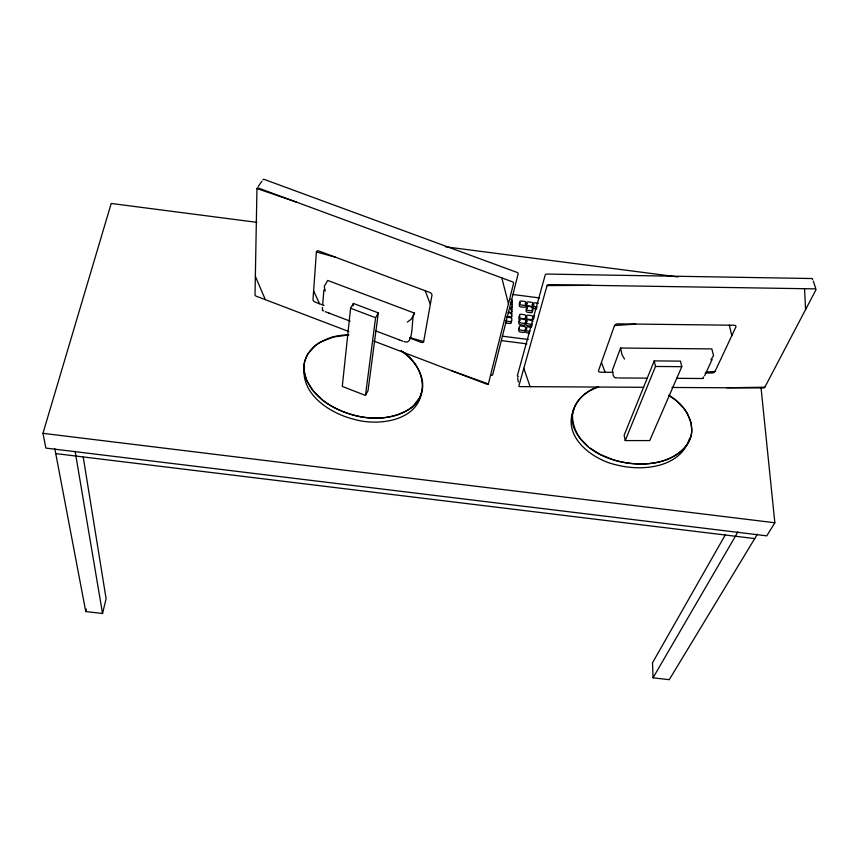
<?xml version="1.0" encoding="UTF-8"?>
<svg xmlns="http://www.w3.org/2000/svg" width="859" height="859" viewBox="0 0 859 859"><rect width="100%" height="100%" fill="white"/><g stroke="black" fill="none" stroke-linecap="round" stroke-linejoin="round"><path stroke-width="1.29" d="M525.171 329.631L525.139 331.467A1.621 1.138 13.6 0 1 523.518 332.412L520.307 332.003A1.621 1.138 13.4 0 1 518.739 330.651L518.772 328.814A1.611 1.138 13.4 0 1 519.255 328.063M525.279 322.479L525.257 324.305A1.611 1.127 13.5 0 1 523.646 325.239L520.447 324.831A1.611 1.127 13.3 0 1 518.89 323.489L518.922 321.674A1.611 1.127 13.3 0 1 519.953 320.74M373.751 341.034L486.989 384.252A1.288 0.795 25 0 0 488.374 383.93L513.575 283.266A1.417 0.956 25.6 0 0 512.49 281.838L258.226 188.003A1.396 0.891 35.9 0 0 256.959 188.54L255.016 294.895A1.267 0.741 33 0 0 256.132 296.151L348.861 331.542M511.373 320.729L511.33 322.544A1.611 1.127 12.9 0 1 509.709 323.489L506.509 323.081A1.611 1.127 12.8 0 1 505.393 322.597M511.492 316.144L511.449 317.948A1.6 1.127 12.9 0 1 511.33 318.356M409.818 338.049L420.942 342.279A2.641 1.632 27.8 0 0 423.68 341.549L431.97 295.185A2.76 1.782 28.4 0 0 429.736 292.425L319.011 251.043A2.738 1.729 32.6 0 0 316.391 251.966L312.998 299.544A2.62 1.589 31.5 0 0 315.253 302.143L324.015 305.471M322.35 308.8L322.469 307.361M322.694 304.494L323.875 289.913M421.973 390.104C418.666 421.307 378.336 426.44 353.768 419.246C329.652 413.254 299.748 393.798 304.44 365.365M350.579 308.241L342.279 386.421L365.462 395.419L368.017 390.705L378.325 312.88L353.382 303.442L350.579 308.241L375.598 317.723L365.462 395.419M353.113 305.836L353.382 303.442M325.239 291.094L324.24 286.305L327.719 280.453L414.553 313.159C410.795 315.414 414.736 346.735 404.224 341.506M54.804 448.613L85.76 611.544L102.543 613.509L106.097 598.691L83.259 457.192M85.76 611.544L86.372 609.063M689.573 438.165C680.908 467.758 642.403 471.645 616.848 464.987C592.807 460.102 561.41 436.555 574.005 409.099M671.974 387.463L763.221 387.967A1.288 0.698 -14.7 0 0 764.821 387.226L815.964 289.794A1.439 0.827 -17.8 0 0 815.137 288.871L548.708 284.673A1.417 0.913 -10.7 0 0 547.065 285.585L518.89 385.831A1.288 0.762 -8.6 0 0 519.942 386.614L643.756 387.302M761.01 387.452L774.85 522.766L766.765 535.855L45.892 448.097L42.95 433.333L111.208 203.465L256.959 222.363M705.207 372.956L711.789 372.999A2.674 1.503 -13.8 0 0 715.042 371.432L735.852 327.011A2.802 1.621 -15.2 0 0 734.048 325.239L617.793 323.854A2.792 1.697 -12.2 0 0 614.496 325.582L598.54 370.583A2.663 1.557 -11.1 0 0 600.538 372.215L612.875 372.301M710.887 359.803L713.55 355.712L711.853 348.904L620.563 348.035L612.435 370.111C612.832 373.01 612.886 379.377 617.524 377.756M654.225 360.898L624.149 435.191L625.234 440.581L649.737 440.581L681.799 366.675L680.457 361.124L654.225 360.898L655.481 366.471L625.234 440.581M704.616 375.77L712.143 359.427M322.576 309.1L322.426 310.539L323.618 310.84M414.553 313.159L411.268 319.161L407.338 322.125M375.598 317.723L378.325 312.88M725.544 534.448L652.518 662.761L653.044 677.805L669.247 679.694L757.402 534.169M653.044 677.805L737.935 531.861M258.258 186.467L261.845 181.313M598.562 386.894C579.761 391.661 565.061 413.587 575.841 431.798A44.4 34.424 20.5 0 0 580.48 438.863L588.394 446.723M598.519 386.904C588.673 390.383 579.17 396.74 574.65 406.447A44.324 34.381 20.6 0 0 572.427 414.178C572.352 454.454 625.309 469.325 658.005 462.185A70.846 54.278 20.6 0 0 664.845 460.263C675.485 456.666 685.901 449.644 690.11 438.809A44.239 33.952 21.8 0 0 691.796 430.96L691.055 422.703L687.34 413.555A44.367 34.07 21.8 0 0 682.465 406.747L676.216 400.659L668.86 395.376M706.238 372.065L715.042 371.432M614.496 325.582L635.789 324.068M348.131 335.031L333.442 337.007L320.224 342.204A43.992 34.661 6.4 0 0 314.587 346.123L307.662 354.133L304.838 360.877A43.723 34.435 6.4 0 0 304 369.885L306.083 378.926M348.861 335.042C327.698 334.022 299.619 348.647 304.473 373.364C310.894 398.501 337.243 412.331 361.048 416.787A70.202 54.997 7.7 0 0 368.865 417.807C382.18 418.891 396.257 417.141 407.832 410.065A44.002 34.843 8.2 0 0 413.351 405.856L419.836 397.427L422.22 390.469A43.809 34.714 8.1 0 0 422.456 381.364M726.703 387.763L764.821 387.226M547.065 285.585L590.477 285.328M618.673 377.971L647.321 378.132M676.495 378.314L702.469 378.518M655.481 366.471L681.799 366.675M42.95 433.333L774.85 522.766M55.749 453.595L754.728 538.593M508.281 312.161L510.407 312.429A1.6 1.117 12.8 0 0 512.018 311.506L512.061 309.712A1.6 1.117 12.8 0 0 510.514 308.392M508.27 312.665L510.386 312.944A1.6 1.117 12.9 0 1 511.943 314.276L511.9 316.08A1.611 1.127 12.9 0 1 510.278 317.014L507.089 316.606M531.13 327.311L527.92 326.903A1.621 1.138 13.7 0 0 526.309 327.848L526.288 329.684A1.621 1.138 13.7 0 0 527.866 331.048L530.014 331.316M529.531 333.185L527.394 332.905A1.621 1.138 13.7 0 1 525.815 331.553L525.848 329.716A1.611 1.138 13.7 0 1 526.868 328.772M502.418 336.191L528.242 339.477M501.839 340.669L526.846 343.847M445.359 246.78L678.062 276.952M512.844 294.497L539.635 297.944M538.378 303.184L535.232 302.787A1.589 1.095 13.6 0 0 533.654 303.699L533.643 305.471A1.589 1.095 13.6 0 0 535.2 306.781L537.304 307.06M536.821 308.918L534.717 308.649A1.589 1.095 13.6 0 1 533.16 307.339L533.181 305.568A1.589 1.095 13.6 0 1 533.654 304.838M316.391 251.966L335.805 257.313M409.679 337.523L423.68 341.549M256.959 188.54L296.248 202.037M450.814 370.444L488.374 383.93M325.239 311.699L329.18 313.181M329.018 313.116L350.139 321.148M375.641 330.855L399.059 339.756M398.93 339.713L402.903 341.248M702.394 378.314L703.338 378.422L703.457 376.983M668.624 395.29C685.815 404.288 699.902 428.007 686.309 445.692C671.19 464.118 644.347 466.491 622.356 462.174A70.331 53.924 20.5 0 1 613.197 459.78L600.076 454.347L590.283 448.205M401.593 351.17C411.633 358.439 420.556 368.747 422.456 381.364M401.132 350.837C421.866 362.122 432.539 395.752 408.583 409.582C383.576 424.292 350.923 418.644 327.386 403.537A70.266 55.03 7.6 0 1 322.093 399.66L313.095 390.791L306.846 380.773M624.536 359.073L622.034 354.896L620.563 348.035M313.621 290.868L319.527 303.764M255.359 276.297L265.334 299.662M425.162 290.707L430.348 304.236M601.45 362.391L605.123 372.248M523.807 368.328L530.11 386.668M815.674 288.259L813.29 281.022M501.806 277.897L508.442 303.764M729.355 325.185L731.793 335.676M75.13 451.319L102.543 613.509M517.655 377.799L518.288 382.019M804.529 288.699L805.581 309.584M262.94 179.939A1.385 0.891 35.9 0 1 264.196 179.402L517.075 272.41A1.407 0.956 25.6 0 1 518.149 273.838L492.679 374.792A1.278 0.795 25.3 0 1 491.294 375.115M510.643 303.367A1.589 1.106 12.7 0 0 512.243 302.454L512.286 300.682A1.589 1.095 12.7 0 0 510.751 299.372M511.685 304.72A1.589 1.106 12.7 0 0 511.803 304.333L511.846 302.561A1.589 1.095 12.7 0 0 511.406 301.713M532.022 309.133A1.589 1.106 13.5 0 1 532.462 309.981L532.44 311.774A1.589 1.106 13.6 0 1 530.862 312.687L527.694 312.289A1.589 1.106 13.5 0 1 526.138 310.969L526.17 309.176A1.589 1.106 13.4 0 1 527.179 308.274M525.128 303.742A1.589 1.095 13.2 0 1 525.579 304.591L525.547 306.362A1.589 1.095 13.2 0 1 523.958 307.275L520.801 306.867A1.589 1.095 13.1 0 1 519.265 305.557L519.298 303.785A1.589 1.095 13.1 0 1 520.307 302.883M532.032 307.984A1.589 1.095 13.5 0 0 532.494 307.254L532.516 305.482A1.589 1.095 13.5 0 0 532.065 304.634M527.243 303.764A1.589 1.095 13.4 0 0 526.245 304.677L526.213 306.448A1.589 1.095 13.4 0 0 527.19 307.608M510.525 307.887A1.6 1.106 12.8 0 0 512.125 306.964L512.179 305.181A1.589 1.106 12.7 0 0 510.633 303.871M510.665 309.755A1.589 1.106 12.8 0 0 511.685 308.843L511.728 307.06A1.589 1.106 12.8 0 0 511.631 306.631M511.084 314.115A1.6 1.117 12.8 0 0 511.567 313.385L511.61 311.592A1.6 1.117 12.8 0 0 511.513 311.162M506.488 317.121A1.611 1.127 12.8 0 1 507.068 317.111L510.267 317.519A1.611 1.127 12.9 0 1 511.824 318.861L511.781 320.675A1.611 1.127 12.9 0 1 510.16 321.62L506.95 321.212A1.611 1.127 12.8 0 1 505.489 320.3M533.031 318.872A1.6 1.117 13.8 0 1 534.04 317.948M534.523 316.08A1.6 1.117 13.8 0 0 533.514 317.003L533.493 318.818A1.611 1.117 13.8 0 0 533.6 319.247M532.344 320.59A1.6 1.117 13.7 0 1 532.226 320.998M532.258 318.356A1.6 1.117 13.7 0 1 532.365 318.786M527.039 317.057A1.6 1.117 13.5 0 0 526.03 317.98L525.998 319.784A1.6 1.117 13.6 0 0 526.986 320.965M525.214 320.106A1.6 1.117 13.4 0 0 525.332 319.698L525.354 317.894A1.6 1.117 13.4 0 0 525.257 317.465M520.039 316.155A1.6 1.117 13.3 0 0 519.019 317.078L518.986 318.893A1.6 1.117 13.3 0 0 519.963 320.074M532.172 325.604A1.611 1.127 13.7 0 1 531.818 325.948M531.281 326.13A1.611 1.127 13.7 0 1 530.69 326.141L527.501 325.733A1.611 1.127 13.6 0 1 525.933 324.391L525.955 322.565A1.611 1.127 13.6 0 1 526.975 321.642M532.301 324.079A1.611 1.127 13.7 0 1 531.173 324.272L527.974 323.864A1.611 1.127 13.6 0 1 526.395 322.522L526.427 320.697A1.611 1.127 13.6 0 1 528.027 319.763L531.216 320.171A1.611 1.127 13.7 0 1 532.795 321.513M812.56 279.454A1.428 0.838 -18 0 0 811.723 278.531L546.85 274.075A1.407 0.913 -10.8 0 0 545.207 274.998L517.365 375.63A1.278 0.762 -8.7 0 0 518.407 376.414M532.838 316.917L532.827 318.732A1.611 1.117 13.7 0 1 531.227 319.666L528.038 319.258A1.611 1.117 13.6 0 1 526.47 317.916L526.503 316.112A1.6 1.117 13.5 0 1 528.092 315.178L531.281 315.586A1.6 1.117 13.6 0 1 532.838 316.917M532.945 308.113L532.924 309.906A1.6 1.106 13.6 0 1 531.334 310.829L528.167 310.421A1.6 1.106 13.4 0 1 526.61 309.1L526.631 307.307A1.589 1.106 13.4 0 1 528.221 306.395L531.388 306.803A1.589 1.106 13.5 0 1 532.945 308.113M532.988 303.614L532.967 305.385A1.589 1.095 13.5 0 1 531.388 306.298L528.231 305.89A1.589 1.095 13.4 0 1 526.674 304.58L526.707 302.808A1.589 1.095 13.4 0 1 528.285 301.896L531.442 302.304A1.589 1.095 13.5 0 1 532.988 303.614M525.633 327.762L525.611 329.598A1.621 1.138 13.6 0 1 523.99 330.554L520.769 330.146A1.621 1.138 13.5 0 1 519.201 328.782L519.233 326.946A1.621 1.138 13.4 0 1 520.855 326.001L524.065 326.409A1.621 1.138 13.5 0 1 525.633 327.762M525.751 320.611L525.719 322.436A1.611 1.127 13.5 0 1 524.119 323.371L520.908 322.963A1.611 1.127 13.3 0 1 519.351 321.62L519.384 319.806A1.611 1.127 13.3 0 1 520.994 318.861L524.183 319.269A1.611 1.127 13.4 0 1 525.751 320.611M525.826 316.026L525.794 317.83A1.611 1.117 13.4 0 1 524.194 318.764L521.005 318.356A1.611 1.117 13.3 0 1 519.437 317.014L519.48 315.21A1.6 1.117 13.3 0 1 521.08 314.287L524.258 314.695A1.6 1.117 13.4 0 1 525.826 316.026M526.041 302.722L526.009 304.494A1.589 1.095 13.2 0 1 524.419 305.407L521.263 304.999A1.589 1.106 13.1 0 1 519.716 303.689L519.749 301.917A1.589 1.095 13.1 0 1 521.338 301.004L524.495 301.412A1.589 1.095 13.2 0 1 526.041 302.722"/></g></svg>
